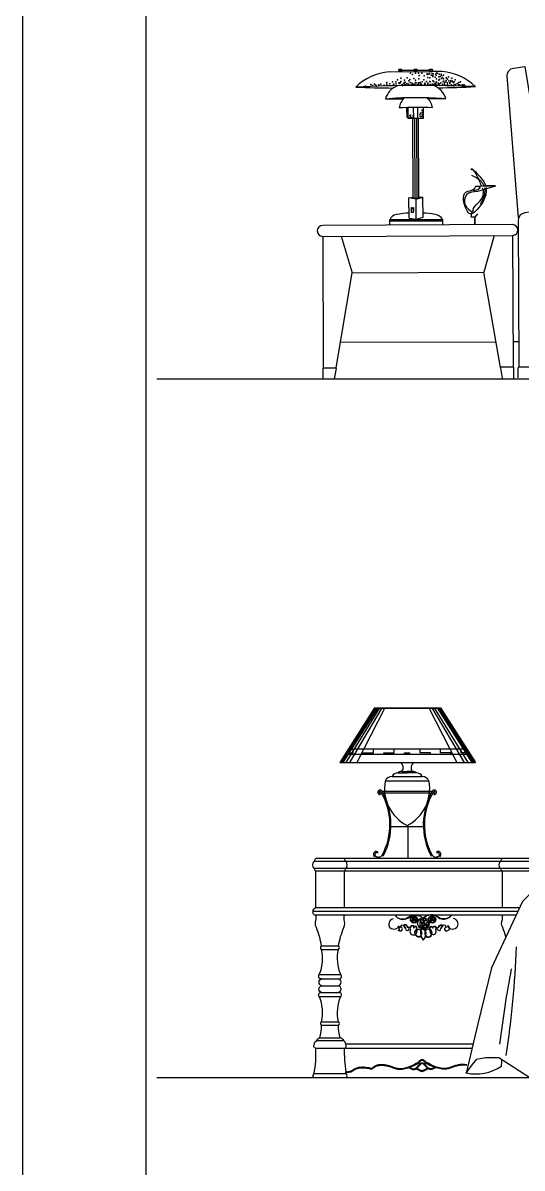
# Model space of a CAD drawing. Header units: inches. Extents: x 15.4 to 57.9, y 9.9 to 34.7.
# Drawn here: x 15.418 to 16.785, y 21.963 to 25.099 of the extents above; entities that cross this region are included whole.
import ezdxf

# ---------------------------------------------------------------- set-up
doc = ezdxf.new("R2010")
doc.units = ezdxf.units.IN
doc.header["$MEASUREMENT"] = 0
for name, color, linetype in [('02', 2, 'Continuous'), ('1', 1, 'Continuous'), ('kadrbm', 4, 'Continuous')]:
    doc.layers.add(name, color=color, linetype=linetype)

# ---------------------------------------------------------------- blocks, each defined once
blk = doc.blocks.new('kadrbm')
at = {"layer": 'kadrbm', "color": 4}
blk.add_lwpolyline([(0, 0), (0, 24.7972), (21, 24.7972), (21, 0), (0, 0)], close=True, dxfattribs=at)
blk.add_lwpolyline([(20.6631, 0.3257), (20.6631, 24.4603), (0.3369, 24.4603), (0.3369, 0.3257), (20.6631, 0.3257)], dxfattribs=at)

msp = doc.modelspace()

# ---------------------------------------------------------------- linework, layer by layer
at = {"layer": '02'}
for p, q in [((16.4468, 24.9692), (16.456, 24.9692)), ((16.4887, 24.9694), (16.4979, 24.9694)), ((16.4894, 24.9714), (16.4972, 24.9714)), ((16.5398, 24.9696), (16.5306, 24.9695)), ((16.5392, 24.9716), (16.5313, 24.9715)), ((16.4209, 24.9656), (16.5328, 24.9661)), ((16.449, 24.9681), (16.4538, 24.9681)), ((16.4538, 24.9658), (16.449, 24.9658)), ((16.4909, 24.9683), (16.4957, 24.9683)), ((16.4958, 24.966), (16.4909, 24.9659)), ((16.5328, 24.9661), (16.5377, 24.9661)), ((16.4699, 24.8403), (16.4698, 24.8676)), ((16.4729, 24.8387), (16.4728, 24.8676)), ((16.4882, 24.8388), (16.488, 24.868)), ((16.4999, 24.8388), (16.4998, 24.868)), ((16.5149, 24.8389), (16.5147, 24.8677)), ((16.4699, 24.8403), (16.4729, 24.8403)), ((16.4729, 24.8387), (16.4967, 24.8388)), ((16.4871, 24.6201), (16.4862, 24.8388)), ((16.492, 24.6196), (16.4911, 24.8388)), ((16.4967, 24.8388), (16.5149, 24.8389)), ((16.4976, 24.6197), (16.4967, 24.8388)), ((16.5025, 24.6203), (16.5016, 24.8389)), ((16.6583, 24.6527), (16.7125, 24.653)), ((16.7125, 24.6519), (16.6627, 24.6379)), ((16.7125, 24.653), (16.6803, 24.6528)), ((16.4751, 24.6201), (16.4871, 24.6221)), ((16.4754, 24.565), (16.4751, 24.6202)), ((16.4952, 24.6166), (16.4751, 24.6201)), ((16.4952, 24.6166), (16.5136, 24.6219)), ((16.4954, 24.5616), (16.4952, 24.6166)), ((16.5025, 24.6228), (16.5136, 24.6219)), ((16.5138, 24.5678), (16.5136, 24.6219)), ((16.6459, 24.5677), (16.648, 24.5837)), ((16.6555, 24.5678), (16.6459, 24.5677)), ((16.6629, 24.5763), (16.6555, 24.5678)), ((16.6555, 24.5678), (16.6556, 24.5465)), ((16.6556, 24.5465), (16.6555, 24.5678)), ((16.6555, 24.5678), (16.6555, 24.5678)), ((16.5675, 24.5577), (16.5675, 24.5611)), ((16.239, 24.5148), (16.76, 24.5169)), ((16.2899, 24.515), (16.3194, 24.4151)), ((16.7091, 24.5167), (16.6804, 24.4166)), ((16.2756, 24.1545), (16.3194, 24.4151)), ((16.3194, 24.4151), (16.6804, 24.4166)), ((16.7265, 24.1556), (16.6804, 24.4166)), ((16.2874, 24.2245), (16.714, 24.2263)), ((16.7612, 24.2265), (16.7762, 24.2265)), ((16.2415, 24.1548), (16.2743, 24.1549)), ((16.7746, 24.127), (16.7745, 24.155)), ((16.7765, 24.157), (16.8142, 24.1572)), ((16.2395, 24.1528), (16.2396, 24.1248)), ((16.2716, 24.1249), (16.2763, 24.1526)), ((16.3811, 23.2235), (16.2856, 23.0737)), ((16.3837, 23.2235), (16.2883, 23.0737)), ((16.3864, 23.2235), (16.2909, 23.0737)), ((16.3899, 23.2235), (16.2945, 23.0737)), ((16.3946, 23.2235), (16.3021, 23.0737)), ((16.4006, 23.2235), (16.3122, 23.0737)), ((16.4094, 23.2235), (16.3326, 23.0737)), ((16.3801, 23.222), (16.5619, 23.222)), ((16.3811, 23.2235), (16.5619, 23.2235)), ((16.5293, 23.2235), (16.6061, 23.0737)), ((16.5381, 23.2235), (16.6265, 23.0737)), ((16.544, 23.2235), (16.6366, 23.0737)), ((16.5523, 23.2235), (16.6477, 23.0737)), ((16.555, 23.2235), (16.6504, 23.0737)), ((16.5576, 23.2235), (16.6531, 23.0737)), ((16.5594, 23.2235), (16.6551, 23.0733)), ((16.5619, 23.2235), (16.6574, 23.0737)), ((16.2999, 23.0962), (16.643, 23.0962)), ((16.3022, 23.0997), (16.3222, 23.0997)), ((16.3095, 23.1111), (16.6335, 23.1111)), ((16.3222, 23.0997), (16.3222, 23.1111)), ((16.3502, 23.0997), (16.3783, 23.0997)), ((16.3502, 23.0962), (16.3502, 23.0997)), ((16.3783, 23.0997), (16.3783, 23.1111)), ((16.4064, 23.0997), (16.4345, 23.0997)), ((16.4064, 23.0962), (16.4064, 23.0997)), ((16.4345, 23.0997), (16.4345, 23.1111)), ((16.4626, 23.0997), (16.4778, 23.0997)), ((16.4626, 23.0962), (16.4626, 23.0997)), ((16.2856, 23.0737), (16.6574, 23.0737)), ((16.4288, 23.0355), (16.5115, 23.0355)), ((16.4448, 23.0454), (16.4702, 23.0453)), ((16.4553, 23.0491), (16.4702, 23.049)), ((16.485, 23.0491), (16.4702, 23.049)), ((16.4955, 23.0454), (16.4702, 23.0453)), ((16.5383, 22.9939), (16.4023, 22.9939)), ((16.4104, 23.023), (16.5299, 23.023)), ((16.3965, 22.9897), (16.3968, 22.9859)), ((16.4043, 22.9901), (16.5362, 22.9901)), ((16.5441, 22.9897), (16.5437, 22.9859)), ((16.4721, 22.9018), (16.4721, 22.8107)), ((16.4259, 22.8983), (16.5147, 22.8983)), ((16.8081, 22.8107), (16.2204, 22.8107)), ((16.3896, 22.8293), (16.3881, 22.8259)), ((16.551, 22.8293), (16.5525, 22.8259)), ((16.8137, 22.8027), (16.2148, 22.8027)), ((16.8137, 22.7837), (16.2148, 22.7837)), ((16.8084, 22.7757), (16.2201, 22.7757)), ((16.298, 22.7757), (16.298, 22.6757)), ((16.7305, 22.7757), (16.7305, 22.6757)), ((16.7733, 22.6657), (16.2131, 22.6657)), ((16.778, 22.6757), (16.2201, 22.6757)), ((16.7687, 22.6557), (16.2208, 22.6557)), ((16.4944, 22.6519), (16.4804, 22.6488)), ((16.4835, 22.6495), (16.482, 22.6367)), ((16.4837, 22.6495), (16.4869, 22.6394)), ((16.4952, 22.6472), (16.4837, 22.6495)), ((16.4895, 22.6483), (16.4858, 22.643)), ((16.4937, 22.64), (16.4895, 22.6483)), ((16.4985, 22.6439), (16.4911, 22.6512)), ((16.5442, 22.6515), (16.5302, 22.6483)), ((16.5333, 22.649), (16.5318, 22.6363)), ((16.5335, 22.6491), (16.5367, 22.6389)), ((16.545, 22.6467), (16.5335, 22.6491)), ((16.5393, 22.6479), (16.5356, 22.6425)), ((16.5435, 22.6396), (16.5393, 22.6479)), ((16.5483, 22.6435), (16.5409, 22.6507)), ((16.4937, 22.64), (16.4822, 22.6389)), ((16.4822, 22.6389), (16.4926, 22.6346)), ((16.4937, 22.64), (16.4861, 22.6435)), ((16.4952, 22.6472), (16.4926, 22.6346)), ((16.4926, 22.6346), (16.4987, 22.6442)), ((16.5236, 22.6462), (16.5012, 22.6411)), ((16.5061, 22.6422), (16.5037, 22.6218)), ((16.5225, 22.6272), (16.5041, 22.6253)), ((16.5041, 22.6253), (16.5206, 22.6185)), ((16.5065, 22.6423), (16.5116, 22.6261)), ((16.5249, 22.6386), (16.5065, 22.6423)), ((16.5081, 22.6134), (16.5145, 22.6194)), ((16.5157, 22.6405), (16.5098, 22.6319)), ((16.5225, 22.6272), (16.5103, 22.6326)), ((16.5145, 22.6194), (16.5208, 22.6134)), ((16.5145, 22.6179), (16.5215, 22.6114)), ((16.5225, 22.6272), (16.5157, 22.6405)), ((16.5302, 22.6334), (16.5183, 22.645)), ((16.5249, 22.6386), (16.5206, 22.6185)), ((16.5206, 22.6185), (16.5305, 22.6339)), ((16.5435, 22.6396), (16.532, 22.6385)), ((16.532, 22.6385), (16.5424, 22.6341)), ((16.5435, 22.6396), (16.5359, 22.643)), ((16.545, 22.6467), (16.5424, 22.6341)), ((16.5424, 22.6341), (16.5485, 22.6438)), ((16.2359, 22.5714), (16.2822, 22.5714)), ((16.236, 22.5616), (16.2821, 22.5616)), ((16.2297, 22.4927), (16.2885, 22.4927)), ((16.2324, 22.4813), (16.2857, 22.4813)), ((16.2364, 22.4623), (16.2817, 22.4623)), ((16.2297, 22.4326), (16.2885, 22.4326)), ((16.2316, 22.4432), (16.2865, 22.4432)), ((16.2359, 22.3539), (16.2822, 22.3539)), ((16.236, 22.3637), (16.2821, 22.3637)), ((16.2966, 22.3108), (16.2215, 22.3108)), ((16.2311, 22.3195), (16.287, 22.3195)), ((16.2199, 22.2907), (16.6479, 22.2907)), ((16.6506, 22.302), (16.302, 22.302)), ((16.4945, 22.2366), (16.5054, 22.2479)), ((16.4968, 22.2361), (16.511, 22.2508)), ((16.511, 22.2508), (16.5054, 22.2479)), ((16.5261, 22.2361), (16.5119, 22.2508)), ((16.5174, 22.2479), (16.5119, 22.2508)), ((16.5283, 22.2366), (16.5174, 22.2479)), ((16.2144, 22.2107), (16.3037, 22.2107)), ((16.2152, 22.2214), (16.303, 22.2214))]:
    msp.add_line(p, q, dxfattribs=at)
for points in [[(16.4538, 24.9658), (16.4538, 24.9681, -0.204461), (16.4561, 24.9692, 0.555282), (16.4553, 24.9712), (16.4553, 24.9721), (16.4474, 24.972), (16.4474, 24.9712, 0.555282), (16.4467, 24.9692, -0.204461), (16.449, 24.9681), (16.449, 24.9658)], [(16.4538, 24.9666, -0.094811), (16.4575, 24.9697), (16.4884, 24.9698)], [(16.4958, 24.966), (16.4957, 24.9683, -0.204461), (16.498, 24.9694, 0.555281), (16.4972, 24.9714), (16.4972, 24.9723), (16.4894, 24.9722), (16.4894, 24.9714, 0.555281), (16.4886, 24.9694, -0.204461), (16.4909, 24.9683), (16.4909, 24.9659)], [(16.5328, 24.9661), (16.5328, 24.9684, 0.204461), (16.5306, 24.9695, -0.555281), (16.5313, 24.9715), (16.5313, 24.9724), (16.5392, 24.9724), (16.5392, 24.9716, -0.555281), (16.5399, 24.9696, 0.204461), (16.5377, 24.9685), (16.5377, 24.9661)], [(16.7757, 24.5651), (16.7446, 24.9542, -0.40152), (16.7621, 24.9756), (16.7925, 24.9798), (16.8575, 24.5845)], [(16.6571, 24.9249, 0.178639), (16.5658, 24.9662), (16.5377, 24.9661)], [(16.555, 24.9216, 0.005704), (16.6577, 24.9249, 0.023086), (16.3294, 24.9235, 0.005704), (16.4321, 24.9211)], [(16.4437, 24.9275, 0.227544), (16.4111, 24.8916), (16.4609, 24.8918)], [(16.5265, 24.8921), (16.5763, 24.8923, 0.227544), (16.5433, 24.9279)], [(18.5755, 24.1643), (18.5738, 24.5667, 0.380893), (18.556, 24.5865, 0.065715), (16.7924, 24.5791, 0.380893), (16.7748, 24.5592), (16.7765, 24.157)], [(16.486, 24.5794), (16.482, 24.5801, 0.055126), (16.4821, 24.5917, -0.486218), (16.4833, 24.5941), (16.4875, 24.5933)], [(16.4877, 24.5934), (16.4877, 24.5874, -0.108832), (16.486, 24.5794)], [(16.4877, 24.5934, 0.544955), (16.4862, 24.591, -0.064522), (16.486, 24.5794)], [(16.7615, 24.1564), (16.76, 24.517, 0.967186), (16.7589, 24.5469), (16.2389, 24.5448, 1), (16.239, 24.5148), (16.2405, 24.1545)], [(16.763, 24.1265), (16.7629, 24.1545, 0.414214), (16.7608, 24.1565), (16.728, 24.1563, 0.465152), (16.7261, 24.154), (16.731, 24.1264)], [(16.4886, 23.0737, 0.414467), (16.484, 23.0492, 0.414467)], [(16.2182, 22.7781, 0.240861), (16.2148, 22.7837, -0.308746), (16.2148, 22.8027, 0.326735), (16.2183, 22.8087, -0.287623), (16.2204, 22.8107)], [(16.3, 22.7781, -0.240861), (16.3033, 22.7837, 0.308746), (16.3033, 22.8027, -0.326735), (16.2998, 22.8087, 0.287623), (16.2977, 22.8107)], [(16.7286, 22.7781, 0.240861), (16.7252, 22.7837, -0.308746), (16.7252, 22.8027, 0.326735), (16.7287, 22.8087, -0.287623), (16.7308, 22.8107)], [(16.2144, 22.2107, -0.409287), (16.2152, 22.2214, 0.065136), (16.2199, 22.2907, -0.520325), (16.2161, 22.3021, -0.276899), (16.2215, 22.3108, -0.258128), (16.2311, 22.3195, 0.06379), (16.2359, 22.3539, -0.500989), (16.236, 22.3637, 0.152906), (16.2297, 22.4326, -0.836082), (16.2368, 22.4432, -0.819622), (16.2364, 22.4623, -0.818188), (16.2368, 22.4813, -0.785981), (16.2297, 22.4927, 0.152906), (16.236, 22.5616, -0.500989), (16.2359, 22.5714, 0.048518), (16.2216, 22.6212, -0.211845), (16.2208, 22.644), (16.2208, 22.6557, -0.652991), (16.2131, 22.6657, -0.415573), (16.2201, 22.6757), (16.2201, 22.7757, -0.31391), (16.2181, 22.7782)], [(16.3, 22.7782, -0.31391), (16.298, 22.7757)], [(16.7286, 22.7782, 0.31391), (16.7305, 22.7757)], [(16.2973, 22.3107, 0.216948), (16.287, 22.3195, -0.06379), (16.2822, 22.3539, 0.500989), (16.2821, 22.3637, -0.152906), (16.2885, 22.4326, 0.836082), (16.2813, 22.4432, 0.819622), (16.2817, 22.4623, 0.818188), (16.2813, 22.4813, 0.785981), (16.2885, 22.4927, -0.152906), (16.2821, 22.5616, 0.500989), (16.2822, 22.5714, -0.048518), (16.2965, 22.6212, 0.211845), (16.2974, 22.644), (16.2974, 22.6557, 0.118899), (16.3006, 22.6557)], [(16.4372, 22.6557, 0.402096), (16.4723, 22.6476, -0.36627), (16.5145, 22.6475)], [(16.4428, 22.6495, 0.274785), (16.4717, 22.6486, -0.39192), (16.5145, 22.6475)], [(16.5929, 22.6557, -0.364208), (16.5572, 22.6486, 0.39192), (16.5145, 22.6475)], [(16.5861, 22.6495, -0.311736), (16.5567, 22.6476, 0.36627), (16.5145, 22.6475)], [(16.7406, 22.5957, 0.025165), (16.732, 22.6212, -0.211845), (16.7312, 22.644), (16.7312, 22.6557, -0.118899), (16.7279, 22.6557)], [(16.5072, 22.6129, -0.377899), (16.5043, 22.5961, -0.711148), (16.4967, 22.6166, 0.849148), (16.4897, 22.624, 0.74127), (16.4794, 22.6232, -0.624831), (16.4716, 22.6244, 0.555304), (16.4605, 22.6273)], [(16.5081, 22.6134, -0.385418), (16.5047, 22.595, -0.718106), (16.4959, 22.6174, 1.311813), (16.4885, 22.6201, 1.163865), (16.4805, 22.6228, -0.639998), (16.4706, 22.6241, 0.555304), (16.4613, 22.6265)], [(16.5208, 22.6134, 0.385418), (16.5242, 22.595, 0.846063), (16.533, 22.6174, -1.311813), (16.5404, 22.6201, -0.622182), (16.5485, 22.6228, 0.639998), (16.5583, 22.6241, -0.555304), (16.5677, 22.6265)], [(16.5218, 22.6129, 0.379962), (16.5247, 22.596, 0.844512), (16.5323, 22.6166, -1.004936), (16.5404, 22.6229, -0.467342), (16.5493, 22.6235, 0.648499), (16.5573, 22.6244, -0.555304), (16.5684, 22.6273)], [(16.3037, 22.2107, 0.409287), (16.303, 22.2214, -0.004529), (16.302, 22.2262)], [(16.4756, 22.2384, 0.03215), (16.4773, 22.2366, 0.094826), (16.481, 22.2343, 0.030679), (16.4852, 22.233, 0.046778), (16.4881, 22.2326, 0.177054), (16.4928, 22.234, -0.274127), (16.496, 22.2343, -0.009052), (16.4976, 22.2336, -0.007283), (16.4996, 22.2326, -0.011261), (16.5021, 22.2311, 0.008001), (16.5058, 22.229, 0.077208), (16.5089, 22.2279, 0.020725), (16.5115, 22.2275)], [(16.4776, 22.2392, 0.021705), (16.4787, 22.2381, 0.094826), (16.4817, 22.2362, 0.030679), (16.4857, 22.2349, 0.046778), (16.4882, 22.2345, 0.177054), (16.4916, 22.2356, -0.274127), (16.4969, 22.2361, -0.009052), (16.4985, 22.2353, -0.007283), (16.5005, 22.2343, -0.011261), (16.5032, 22.2328, 0.008001), (16.5067, 22.2308, 0.077208), (16.5093, 22.2298, 0.018804), (16.5115, 22.2295, 0.044965)], [(16.5454, 22.2392, -0.021705), (16.5443, 22.2381, -0.094826), (16.5413, 22.2362, -0.030679), (16.5373, 22.2349, -0.046778), (16.5348, 22.2345, -0.177054), (16.5315, 22.2356, 0.274127), (16.5262, 22.2361, 0.009052), (16.5245, 22.2353, 0.007283), (16.5225, 22.2343, 0.011261), (16.5199, 22.2328, -0.008001), (16.5163, 22.2308, -0.077208), (16.5137, 22.2298, -0.018804), (16.5115, 22.2295, -0.044965)], [(16.5474, 22.2384, -0.03215), (16.5457, 22.2366, -0.094826), (16.542, 22.2343, -0.030679), (16.5378, 22.233, -0.046778), (16.5349, 22.2326, -0.177054), (16.5303, 22.234, 0.274127), (16.527, 22.2343, 0.009052), (16.5254, 22.2336, 0.007283), (16.5235, 22.2326, 0.011261), (16.5209, 22.2311, -0.008001), (16.5173, 22.229, -0.077208), (16.5141, 22.2279, -0.020725), (16.5115, 22.2275)]]:
    msp.add_lwpolyline(points, format="xyb", dxfattribs=at)
for points in [[(16.4982, 24.9698), (16.5292, 24.97)], [(16.4754, 24.565), (16.4954, 24.5616), (16.5138, 24.5678)], [(16.4819, 24.5922), (16.486, 24.5915)], [(16.8084, 22.715), (16.7859, 22.6925), (16.7012, 22.5112), (16.6639, 22.3581), (16.6318, 22.2231), (16.6487, 22.2453), (16.6608, 22.2614), (16.685, 22.2654), (16.7213, 22.2654), (16.8063, 22.2106)], [(16.302, 22.2265), (16.303, 22.2266), (16.3075, 22.2271), (16.3111, 22.2275), (16.3139, 22.2281), (16.316, 22.2286), (16.3178, 22.2293), (16.3192, 22.2299), (16.3205, 22.2307), (16.3218, 22.2315), (16.3232, 22.2324), (16.3246, 22.2333), (16.3261, 22.2343), (16.3277, 22.2352), (16.3294, 22.236), (16.3312, 22.2368), (16.3331, 22.2376), (16.3351, 22.2382), (16.3373, 22.2387), (16.3396, 22.2391), (16.342, 22.2393), (16.3444, 22.2395), (16.347, 22.2396), (16.3495, 22.2396), (16.3521, 22.2395), (16.3547, 22.2393), (16.3573, 22.239), (16.3598, 22.2386), (16.3621, 22.2383), (16.3644, 22.2379), (16.3664, 22.2375), (16.3681, 22.2371), (16.3696, 22.2368), (16.3708, 22.2366), (16.3717, 22.2364), (16.3724, 22.2363), (16.373, 22.2364), (16.3735, 22.2365), (16.374, 22.2368), (16.3745, 22.2372), (16.3752, 22.2377), (16.3761, 22.2384), (16.3771, 22.2392), (16.3784, 22.2401), (16.3798, 22.241), (16.3813, 22.2419), (16.383, 22.2428), (16.3848, 22.2437), (16.3867, 22.2445), (16.3888, 22.2451), (16.3909, 22.2457), (16.3931, 22.2461), (16.3954, 22.2464), (16.3978, 22.2465), (16.4002, 22.2466), (16.4027, 22.2466), (16.4051, 22.2464), (16.4076, 22.2461), (16.4101, 22.2457), (16.4126, 22.2453), (16.4152, 22.2447), (16.4177, 22.244), (16.4202, 22.2433), (16.4228, 22.2425), (16.4253, 22.2417), (16.4279, 22.2408), (16.4304, 22.2398), (16.433, 22.2389), (16.4356, 22.2381), (16.4383, 22.2373), (16.4411, 22.2366), (16.444, 22.236), (16.447, 22.2356), (16.4501, 22.2355), (16.4533, 22.2355), (16.4567, 22.2358), (16.4603, 22.2363), (16.464, 22.237), (16.468, 22.2381), (16.4721, 22.2393), (16.4765, 22.2409), (16.4811, 22.2427), (16.4859, 22.2448), (16.4906, 22.2471), (16.4954, 22.2496), (16.4999, 22.2523), (16.5028, 22.2543)], [(16.3023, 22.2246), (16.3032, 22.2246), (16.3078, 22.2251), (16.3114, 22.2256), (16.3143, 22.2261), (16.3166, 22.2267), (16.3185, 22.2274), (16.3201, 22.2282), (16.3215, 22.229), (16.3229, 22.2299), (16.3243, 22.2308), (16.3257, 22.2317), (16.3271, 22.2326), (16.3286, 22.2334), (16.3302, 22.2342), (16.3319, 22.235), (16.3337, 22.2357), (16.3357, 22.2362), (16.3377, 22.2367), (16.3399, 22.2371), (16.3422, 22.2373), (16.3445, 22.2375), (16.347, 22.2376), (16.3495, 22.2376), (16.352, 22.2375), (16.3545, 22.2373), (16.357, 22.237), (16.3595, 22.2367), (16.3618, 22.2363), (16.364, 22.2359), (16.366, 22.2355), (16.3677, 22.2352), (16.3692, 22.2349), (16.3704, 22.2346), (16.3714, 22.2344), (16.3724, 22.2343), (16.3733, 22.2344), (16.3742, 22.2346), (16.375, 22.2351), (16.3757, 22.2356), (16.3765, 22.2361), (16.3773, 22.2368), (16.3783, 22.2376), (16.3795, 22.2384), (16.3808, 22.2393), (16.3823, 22.2402), (16.3839, 22.2411), (16.3856, 22.2419), (16.3874, 22.2426), (16.3893, 22.2432), (16.3913, 22.2437), (16.3934, 22.2441), (16.3956, 22.2444), (16.3979, 22.2445), (16.4002, 22.2446), (16.4026, 22.2446), (16.405, 22.2444), (16.4074, 22.2441), (16.4098, 22.2438), (16.4122, 22.2433), (16.4147, 22.2427), (16.4172, 22.2421), (16.4197, 22.2414), (16.4222, 22.2406), (16.4247, 22.2398), (16.4272, 22.2389), (16.4297, 22.238), (16.4324, 22.237), (16.4351, 22.2361), (16.4378, 22.2353), (16.4407, 22.2346), (16.4437, 22.234), (16.4468, 22.2336), (16.45, 22.2335), (16.4534, 22.2335), (16.4569, 22.2338), (16.4606, 22.2343), (16.4645, 22.2351), (16.4685, 22.2361), (16.4728, 22.2374), (16.4772, 22.239), (16.4776, 22.2392)], [(16.634, 22.2456), (16.6276, 22.2464), (16.6252, 22.2465), (16.6228, 22.2466), (16.6204, 22.2466), (16.6179, 22.2464), (16.6154, 22.2461), (16.6129, 22.2457), (16.6104, 22.2453), (16.6079, 22.2447), (16.6053, 22.244), (16.6028, 22.2433), (16.6003, 22.2425), (16.5977, 22.2417), (16.5952, 22.2408), (16.5926, 22.2398), (16.59, 22.2389), (16.5874, 22.2381), (16.5847, 22.2373), (16.5819, 22.2366), (16.579, 22.236), (16.5761, 22.2356), (16.573, 22.2355), (16.5697, 22.2355), (16.5663, 22.2358), (16.5627, 22.2363), (16.559, 22.237), (16.5551, 22.2381), (16.5509, 22.2393), (16.5465, 22.2409), (16.5419, 22.2427), (16.5372, 22.2448), (16.5324, 22.2471), (16.5277, 22.2496), (16.5231, 22.2523), (16.5203, 22.2542)], [(16.6338, 22.2436), (16.6274, 22.2444), (16.6251, 22.2445), (16.6228, 22.2446), (16.6205, 22.2446), (16.6181, 22.2444), (16.6157, 22.2441), (16.6132, 22.2438), (16.6108, 22.2433), (16.6083, 22.2427), (16.6058, 22.2421), (16.6034, 22.2414), (16.6009, 22.2406), (16.5984, 22.2398), (16.5958, 22.2389), (16.5933, 22.238), (16.5907, 22.237), (16.588, 22.2361), (16.5852, 22.2353), (16.5823, 22.2346), (16.5793, 22.234), (16.5762, 22.2336), (16.573, 22.2335), (16.5696, 22.2335), (16.5661, 22.2338), (16.5624, 22.2343), (16.5586, 22.2351), (16.5545, 22.2361), (16.5503, 22.2374), (16.5458, 22.239), (16.5454, 22.2392)], [(16.6318, 22.2231), (16.6321, 22.2232)]]:
    msp.add_lwpolyline(points, dxfattribs=at)
for points in [[(16.4226, 24.5605), (16.5675, 24.5611), (16.5675, 24.5577), (16.4227, 24.5571)], [(16.4227, 24.5571), (16.567, 24.5577), (16.5671, 24.5461), (16.4227, 24.5455)], [(16.4914, 22.6446), (16.4876, 22.6457), (16.4892, 22.6421)], [(16.5188, 22.6344), (16.5128, 22.6362), (16.5152, 22.6304)], [(16.5412, 22.6441), (16.5374, 22.6452), (16.539, 22.6416)]]:
    msp.add_lwpolyline(points, close=True, dxfattribs=at)
for centre, radius in [((16.4889, 22.6437), 0.00986), ((16.5147, 22.6331), 0.0158), ((16.5387, 22.6433), 0.00986)]:
    msp.add_circle(centre, radius, dxfattribs=at)
for centre, radius, start, end in [((16.5231, 24.9588), 0.0127, 40.0091, 61.1188), ((16.4333, 24.8182), 0.1479, 94.8079, 134.645), ((16.4978, 23.9104), 0.9842, 86.0199, 94.4592), ((16.4923, 24.8603), 0.0445, 130.3943, 172.0682), ((16.4954, 24.8604), 0.0445, 8.4109, 50.0848), ((16.4969, 24.1093), 0.7588, 86.7974, 93.6817), ((16.4941, 24.6654), 0.0459, 261.2428, 280.6167), ((16.4426, 24.5532), 0.0212, 94.3109, 159.8939), ((16.4953, 24.2812), 0.2981, 93.8416, 100.5009), ((16.4953, 24.2812), 0.2981, 79.9782, 86.4416), ((16.5432, 24.5469), 0.0281, 30.2186, 81.8331), ((16.2415, 24.1528), 0.002, 90.2395, 180.2395), ((16.2743, 24.1529), 0.002, 350.4571, 90.2395), ((16.7765, 24.155), 0.002, 90.2395, 180.2395), ((16.4418, 23.0592), 0.0176, 325.6014, 55.651), ((16.4292, 23.015), 0.0204, 90.9754, 159.1082), ((16.4448, 23.0276), 0.0178, 90, 153.8109), ((16.4542, 23.0356), 0.0136, 85.2699, 133.6097), ((16.4861, 23.0356), 0.0136, 46.3903, 94.7301), ((16.4955, 23.0276), 0.0178, 26.1891, 90), ((16.5111, 23.015), 0.0204, 20.8918, 89.0246), ((16.3962, 22.9921), 0.00616, 32.0735, 275.454), ((16.3962, 22.9921), 0.00242, 32.0735, 275.454), ((16.2475, 22.9034), 0.1756, 331.461, 30.8136), ((16.2407, 22.9032), 0.1853, 332.3858, 29.8079), ((16.5228, 23.0024), 0.1145, 169.9962, 242.6044), ((16.4175, 23.0024), 0.1145, 297.3956, 10.0038), ((16.6999, 22.9032), 0.1853, 150.1921, 207.6142), ((16.6931, 22.9034), 0.1756, 149.1864, 208.539), ((16.5443, 22.9921), 0.00616, 264.546, 147.9265), ((16.5443, 22.9921), 0.00242, 264.546, 147.9265), ((16.3862, 22.8215), 0.00849, 66.2695, 227.016), ((16.3862, 22.8215), 0.00475, 66.2695, 227.016), ((16.3917, 22.8274), 0.0127, 226.9126, 322.2806), ((16.5489, 22.8274), 0.0127, 217.7194, 313.0874), ((16.5544, 22.8215), 0.00849, 312.984, 113.7305), ((16.5544, 22.8215), 0.00475, 312.984, 113.7305), ((16.4356, 22.6307), 0.0153, 102.3075, 202.2541), ((16.4338, 22.6335), 0.0162, 213.9541, 334.036), ((16.4524, 22.6176), 0.00525, 294.5543, 231.8654), ((16.4575, 22.6209), 0.00682, 61.3828, 175.1686), ((16.4537, 22.6165), 0.0115, 11.2151, 55.421), ((16.4537, 22.6165), 0.0126, 10.7182, 55.6939), ((16.4713, 22.6187), 0.00517, 179.3764, 343.0099), ((16.4784, 22.6163), 0.00129, 308.3083, 157.0944), ((16.536, 22.6065), 0.0291, 138.5084, 222.4366), ((16.493, 22.6065), 0.0291, 317.5634, 41.4916), ((16.5268, 22.6111), 0.00638, 5.1857, 177.044), ((16.5506, 22.6163), 0.00237, 22.7781, 231.7614), ((16.5577, 22.6187), 0.00517, 196.9901, 0.6236), ((16.5752, 22.6165), 0.0126, 124.3061, 169.2818), ((16.5752, 22.6165), 0.0115, 124.579, 168.7849), ((16.5714, 22.6209), 0.00682, 4.8314, 118.6172), ((16.5766, 22.6176), 0.00417, 67.3225, 245.5124), ((16.5796, 22.6196), 0.0069, 308.314, 81.8112), ((16.5951, 22.6335), 0.0162, 205.964, 326.0459), ((16.5933, 22.6307), 0.0164, 337.6543, 77.7398), ((16.4512, 22.6228), 0.0105, 234.8723, 288.7795), ((16.4875, 22.6106), 0.00952, 150.4027, 7.2659), ((16.5022, 22.6111), 0.0053, 2.9613, 174.7521), ((16.5415, 22.6106), 0.00844, 172.6816, 29.6113), ((16.5778, 22.6228), 0.0105, 251.2205, 305.1277), ((14.2964, 22.6514), 2.4746, 351.1563, 358.094), ((19.751, 21.9366), 3.0495, 169.1911, 173.1109), ((16.2921, 22.302), 0.00992, 0.7542, 62.6636), ((16.7054, 22.2826), 0.4073, 178.8693, 187.9694), ((16.2961, 22.2977), 0.00735, 286.667, 36.6233), ((16.4446, 22.3383), 0.1045, 288.2789, 304.6932), ((16.5377, 22.2244), 0.046, 132.2357, 139.6056), ((16.4852, 22.2748), 0.0293, 310.0694, 321.8024), ((16.5117, 22.2447), 0.0146, 72.7974, 109.4779), ((16.5115, 22.2453), 0.0118, 73.9401, 106.0599), ((16.5378, 22.2748), 0.0293, 218.1976, 229.8411), ((16.4853, 22.2244), 0.046, 40.3944, 48.1034), ((16.5784, 22.3383), 0.1045, 235.3068, 251.7211), ((16.6579, 22.3464), 0.126, 258.0707, 304.0149), ((16.3232, 22.2826), 0.4073, 354.2717, 356.8081)]:
    msp.add_arc(centre, radius, start, end, dxfattribs=at)
for points, knots in [([(16.6742, 24.6528), (16.6721, 24.6579), (16.6633, 24.6779), (16.6521, 24.7033), (16.64, 24.6981), (16.6539, 24.6963)], [136.132183, 136.132183, 136.132183, 136.132183, 147.226606, 180.988529, 200.496136, 200.496136, 200.496136, 200.496136]), ([(16.6465, 24.6824), (16.6565, 24.678), (16.671, 24.6715), (16.6786, 24.6575), (16.6803, 24.6528)], [0, 0, 0, 0, 20.62058, 30.054702, 30.054702, 30.054702, 30.054702]), ([(16.6868, 24.6482), (16.6869, 24.6477), (16.6905, 24.6238), (16.656, 24.5737), (16.6335, 24.5729), (16.6159, 24.641), (16.6525, 24.6392), (16.6572, 24.65), (16.6583, 24.6527)], [38.626641, 38.626641, 38.626641, 38.626641, 39.881801, 89.959295, 127.798824, 157.940855, 174.456676, 180.055182, 180.055182, 180.055182, 180.055182]), ([(16.6637, 24.6379), (16.6517, 24.637), (16.6295, 24.6353), (16.6233, 24.5965), (16.6587, 24.5762), (16.6444, 24.5892), (16.6705, 24.6092), (16.6832, 24.6329), (16.6779, 24.6443), (16.6767, 24.6468)], [0, 0, 0, 0, 21.09917, 38.676394, 60.076876, 87.213349, 107.936622, 126.385163, 131.817526, 131.817526, 131.817526, 131.817526]), ([(16.6818, 24.6475), (16.6824, 24.6447), (16.6844, 24.6286), (16.6772, 24.614), (16.6704, 24.6022)], [33.559119, 33.559119, 33.559119, 33.559119, 39.068987, 64.646446, 64.646446, 64.646446, 64.646446])]:
    msp.add_open_spline(points, degree=3, knots=knots, dxfattribs=at)
msp.add_open_spline([(16.6518, 24.6963), (16.6663, 24.6825), (16.6809, 24.6687), (16.6857, 24.6529)], degree=3, dxfattribs=at)
msp.add_spline([(16.6583, 24.6527), (16.669, 24.6485), (16.6648, 24.6432), (16.6467, 24.641)], degree=3, dxfattribs=at)
for p in [(16.4305, 24.9381), (16.4394, 24.9382), (16.444, 24.9435), (16.4528, 24.9393), (16.4534, 24.9478), (16.4629, 24.9426), (16.4702, 24.9489), (16.475, 24.9405), (16.4775, 24.9447), (16.4794, 24.9617), (16.485, 24.9584), (16.489, 24.9469), (16.4928, 24.9617), (16.4932, 24.9427), (16.5017, 24.9618), (16.5027, 24.9459), (16.5028, 24.9551), (16.5106, 24.9618), (16.5114, 24.9383), (16.5163, 24.9438), (16.5173, 24.9541), (16.5236, 24.9386), (16.5251, 24.9597), (16.5256, 24.9585), (16.5273, 24.9497), (16.5295, 24.9586), (16.5317, 24.9608), (16.5323, 24.9392), (16.5329, 24.9486), (16.5362, 24.9564), (16.5384, 24.9608), (16.5407, 24.9553), (16.5407, 24.9531), (16.5407, 24.9408), (16.5418, 24.9597), (16.5435, 24.9387), (16.5474, 24.9509), (16.5487, 24.9586), (16.5496, 24.9564), (16.5507, 24.9464), (16.5508, 24.9618), (16.5539, 24.9618), (16.5571, 24.943), (16.5574, 24.952), (16.5581, 24.9587), (16.5592, 24.944), (16.5607, 24.9531), (16.5633, 24.9587), (16.564, 24.9554), (16.5641, 24.9476), (16.5674, 24.9498), (16.5686, 24.9387), (16.5696, 24.9566), (16.5697, 24.9465), (16.5708, 24.9399), (16.576, 24.9378), (16.5774, 24.9488), (16.5775, 24.9421), (16.578, 24.9493), (16.5808, 24.9454), (16.5833, 24.9514), (16.5841, 24.941), (16.5896, 24.9421), (16.5897, 24.9388), (16.5927, 24.9483), (16.5942, 24.9399), (16.599, 24.9379), (16.6022, 24.9431), (16.6168, 24.938), (16.3561, 24.9264), (16.3708, 24.9307), (16.375, 24.9276), (16.3812, 24.9318), (16.3849, 24.929), (16.3865, 24.9266), (16.3927, 24.9302), (16.3983, 24.9313), (16.4072, 24.9291), (16.4149, 24.9358), (16.415, 24.9314), (16.4228, 24.9325), (16.4317, 24.9292), (16.4339, 24.9315), (16.4406, 24.9326), (16.4472, 24.9349), (16.4495, 24.9338), (16.4517, 24.936), (16.4566, 24.9311), (16.4577, 24.9279), (16.4608, 24.9331), (16.4628, 24.936), (16.4653, 24.9372), (16.4653, 24.9311), (16.4692, 24.9332), (16.4692, 24.929), (16.474, 24.932), (16.4784, 24.9361), (16.4818, 24.9311), (16.4836, 24.9347), (16.487, 24.9312), (16.4912, 24.9312), (16.4929, 24.9362), (16.4954, 24.9354), (16.4985, 24.9306), (16.5017, 24.9354), (16.5017, 24.9323), (16.5062, 24.9362), (16.5069, 24.9312), (16.5096, 24.9318), (16.5185, 24.9341), (16.5185, 24.9307), (16.5196, 24.9329), (16.5268, 24.9345), (16.5274, 24.9319), (16.5331, 24.9376), (16.5331, 24.9303), (16.5385, 24.9319), (16.5425, 24.9303), (16.5463, 24.9331), (16.5486, 24.9342), (16.5488, 24.9304), (16.5509, 24.9377), (16.5552, 24.9342), (16.5561, 24.9304), (16.5593, 24.9325), (16.563, 24.9354), (16.5675, 24.932), (16.5729, 24.9305), (16.573, 24.9354), (16.5739, 24.9294), (16.5808, 24.9354), (16.5813, 24.9305), (16.5875, 24.9366), (16.5875, 24.9332), (16.5917, 24.9295), (16.5964, 24.9366), (16.597, 24.9274), (16.5987, 24.9311), (16.6031, 24.9311), (16.6076, 24.9333), (16.6109, 24.9311), (16.6116, 24.9359), (16.6143, 24.93), (16.6209, 24.93), (16.6221, 24.9267), (16.6254, 24.9301), (16.6276, 24.9289), (16.4776, 24.8448), (16.4796, 24.8465), (16.4867, 24.8455), (16.5052, 24.8474), (16.5073, 24.8526), (16.5114, 24.86), (16.5114, 24.8547), (16.5115, 24.8495), (16.5131, 24.8446), (16.475, 24.8394), (16.4807, 24.8411), (16.4854, 24.8401), (16.4867, 24.8388), (16.5068, 24.8429), (16.5094, 24.8432), (16.5138, 24.8406), (16.4833, 24.6207), (16.4866, 24.6204), (16.5032, 24.6214), (16.504, 24.6214)]:
    msp.add_point(p, dxfattribs=at)
at = {"layer": '1'}
for p, q in [((15.7844, 24.1248), (36.0806, 24.1248)), ((16.4778, 23.0962), (16.4778, 23.0997)), ((16.5058, 23.0997), (16.5058, 23.1111)), ((16.5339, 23.0997), (16.5058, 23.0997)), ((16.5339, 23.0962), (16.5339, 23.0997)), ((16.562, 23.0997), (16.562, 23.1111)), ((16.5901, 23.0997), (16.562, 23.0997)), ((16.5901, 23.0962), (16.5901, 23.0997)), ((16.6182, 23.0997), (16.6182, 23.1111)), ((16.6408, 23.0997), (16.6182, 23.0997)), ((15.7844, 22.2107), (36.0806, 22.2107))]:
    msp.add_line(p, q, dxfattribs=at)

# ---------------------------------------------------------------- block references
at = {"layer": 'kadrbm'}
msp.add_blockref('kadrbm', (15.4175, 9.9004), dxfattribs=at)

doc.saveas('drawing.dxf')
